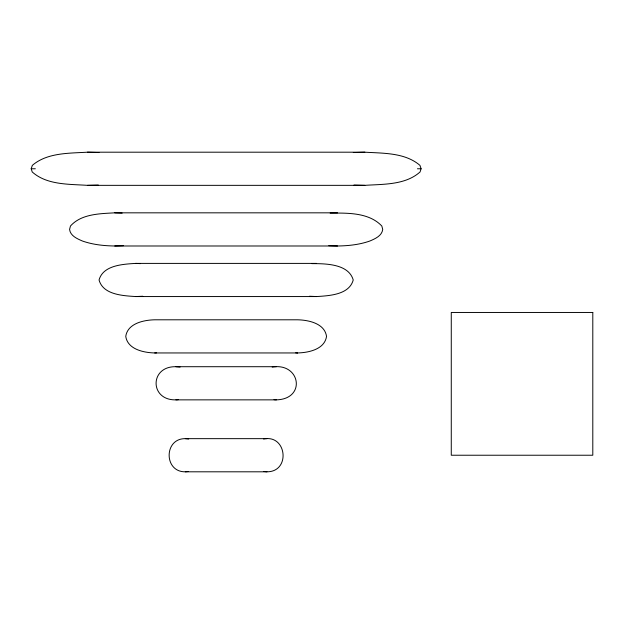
<?xml version="1.0" encoding="UTF-8"?>
<svg xmlns="http://www.w3.org/2000/svg" width="624" height="624" viewBox="0 0 624 624"><rect width="100%" height="100%" fill="white"/><g stroke="black" fill="none" stroke-linecap="round" stroke-linejoin="round"><path stroke-width="0.94" d="M421.091 168.769L420.053 171.967C405.389 185.102 383.354 184.119 364.837 185.344L87.446 185.344C68.929 184.096 46.894 185.102 32.23 171.967L31.2 168.769L32.323 165.376C47.19 152.591 68.913 153.325 87.446 152.194L364.837 152.194C383.37 153.325 405.101 152.591 419.96 165.376L421.091 168.769L417.433 168.769M263.578 439.007C286.892 434.078 290.831 471.869 266.971 471.806L185.312 471.806C163.745 472.134 163.784 438.329 185.312 438.656L266.971 438.656M185.312 471.806L188.518 471.502M272.197 367.06C300.378 362.333 306.493 399.095 276.37 399.859L175.913 399.859C149.471 400.53 149.526 366.046 175.913 366.709L276.37 366.709M175.913 399.859L178.277 399.672M297.562 352.95C308.552 352.708 324.667 349.378 326.531 336.375C324.652 323.388 308.568 320.034 297.562 319.8L154.721 319.8C143.715 320.034 127.631 323.388 125.759 336.375C127.616 349.378 143.731 352.693 154.721 352.95L297.562 352.95L295.698 352.849M154.721 352.95L156.593 352.849M311.867 263.624C325.627 263.624 348.605 263.804 353.231 279.981C349.19 294.824 329.308 295.729 316.563 296.556L135.72 296.556C122.983 295.714 103.1 294.832 99.052 279.981C103.124 265.169 122.951 264.209 135.72 263.398L316.563 263.398M135.72 296.556L142.81 296.244M330.135 213.112C347.552 212.979 368.94 212.417 381.818 226.021L382.723 229.414C381.935 235.864 375.11 238.758 369.845 241.02C359.494 244.67 348.473 245.848 337.545 245.989L114.746 245.989C103.818 245.833 92.797 244.663 82.438 241.02C77.181 238.758 70.348 235.864 69.568 229.414L70.465 226.021C81.292 213.884 99.653 213.712 114.746 212.831L337.545 212.831M114.746 245.989L123.474 245.677M353.309 152.545L364.837 152.194M87.446 185.344L98.319 185.039M31.2 168.769L35.326 168.769M353.964 185.039L364.837 185.344M87.446 152.194L98.974 152.545M328.809 245.677L337.545 245.989M114.746 212.831L122.148 213.112M309.473 296.244L316.563 296.556M135.72 263.398L140.423 263.624M274.014 399.672L276.37 399.859M175.913 366.709L180.086 367.06M263.773 471.502L266.971 471.806M185.312 438.656L188.705 439.007M592.8 312.46L451.269 312.46L451.269 455.231L592.8 455.231L592.8 312.46"/></g></svg>
